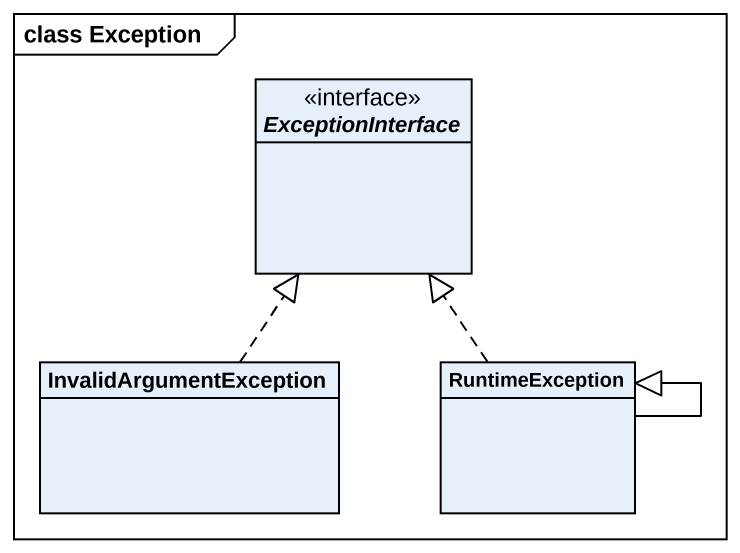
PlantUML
@startuml
mainframe class Exception
hide circle
hide empty members
interface ExceptionInterface <<interface>>
class InvalidArgumentException
class RuntimeException
InvalidArgumentException .up.|> ExceptionInterface
RuntimeException .up.|> ExceptionInterface
RuntimeException --|> RuntimeException
@enduml
